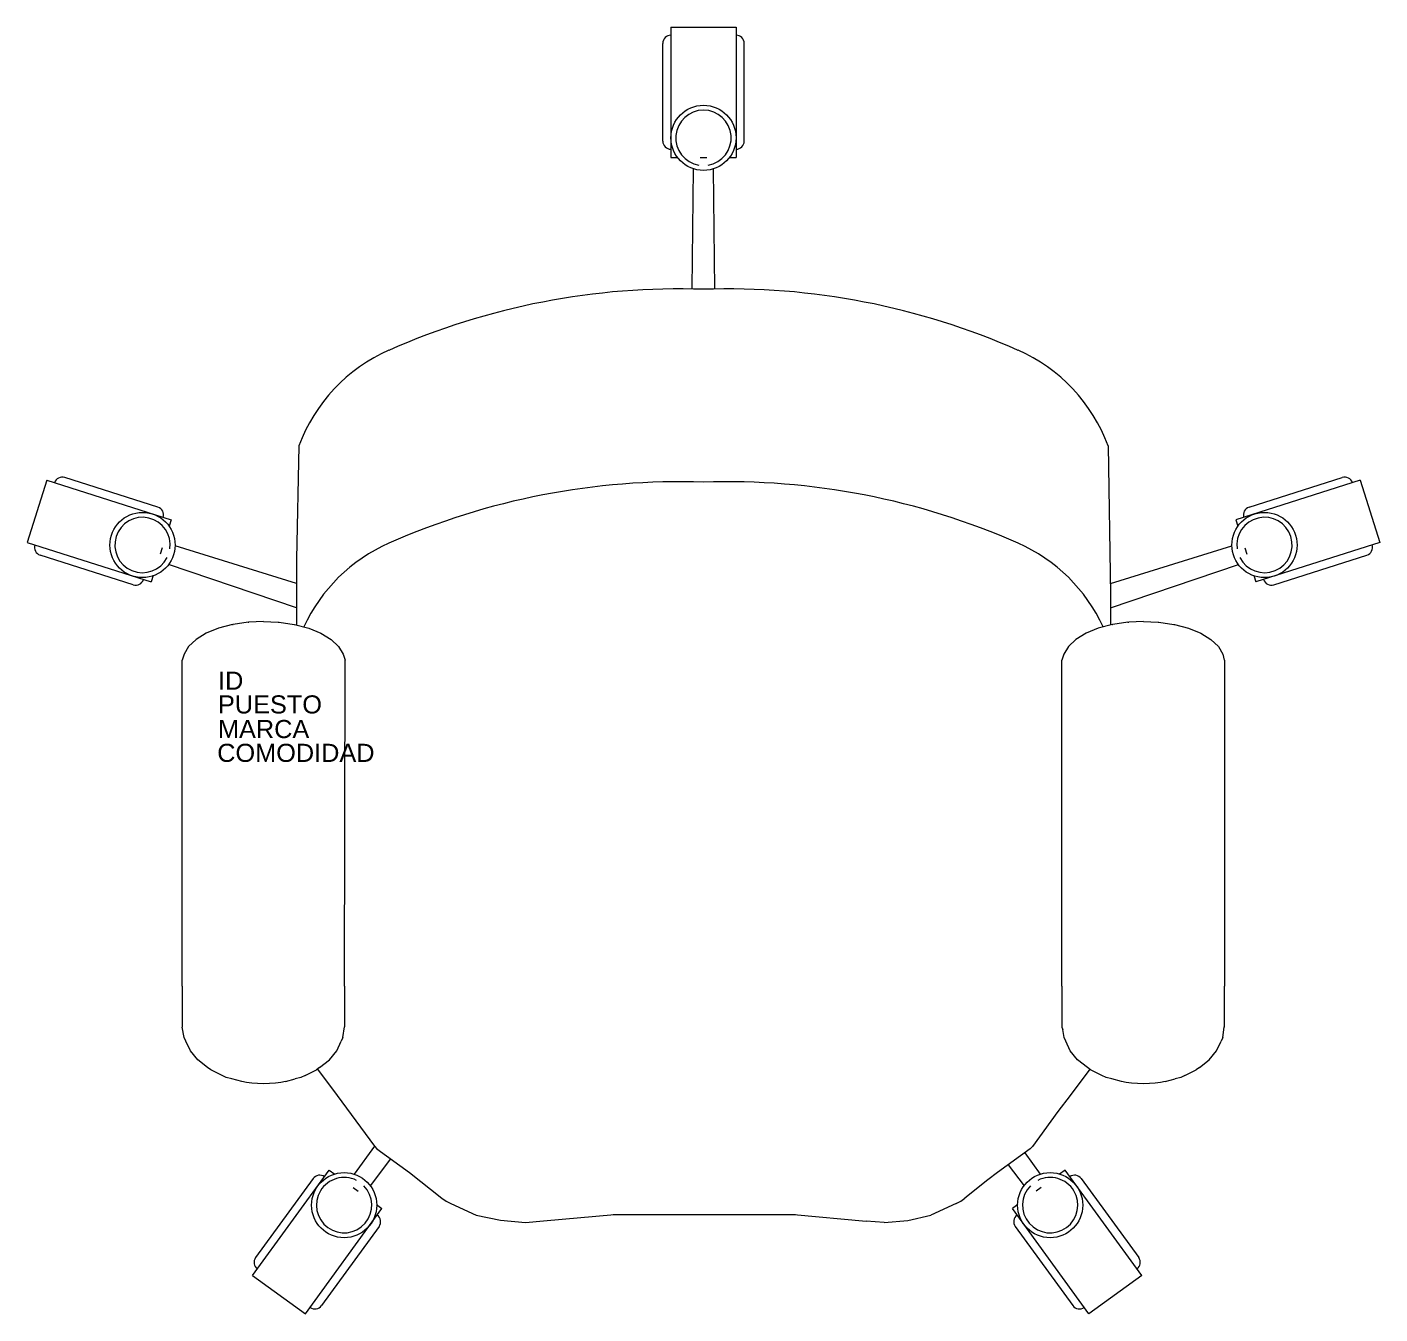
# Model space of a CAD drawing. Header units: inches. Extents: x 46.8 to 106.6, y 18.7 to 75.6.
import ezdxf

# ---------------------------------------------------------------- set-up
doc = ezdxf.new("R2010")
doc.units = ezdxf.units.IN
doc.header["$MEASUREMENT"] = 0
doc.styles.get("Standard").update_dxf_attribs({"font": 'arial.ttf'})

msp = doc.modelspace()

# ---------------------------------------------------------------- linework, layer by layer
for p, q in [((75.23, 75.601), (78.11, 75.601)), ((75.23, 75.601), (75.23, 69.841)), ((78.11, 75.601), (78.11, 69.841)), ((74.87, 70.561), (74.87, 74.881)), ((78.47, 70.561), (78.47, 74.881)), ((75.23, 69.841), (75.526, 69.841)), ((76.526, 69.841), (76.814, 69.841)), ((77.815, 69.841), (78.11, 69.841)), ((76.164, 64.027), (76.232, 69.333)), ((77.177, 64.027), (77.109, 69.333)), ((58.794, 57.096), (58.679, 52.095)), ((94.547, 57.096), (94.661, 50.523)), ((52.564, 54.386), (48.448, 55.697)), ((100.777, 54.386), (104.893, 55.697)), ((47.653, 55.573), (46.779, 52.829)), ((47.653, 55.573), (53.141, 53.824)), ((105.688, 55.573), (100.2, 53.824)), ((105.688, 55.573), (106.562, 52.829)), ((53.141, 53.824), (53.051, 53.543)), ((100.2, 53.824), (100.289, 53.543)), ((46.779, 52.829), (52.267, 51.08)), ((58.679, 51.013), (53.32, 52.679)), ((94.661, 51.013), (100.021, 52.679)), ((106.562, 52.829), (101.074, 51.08)), ((51.471, 50.956), (47.355, 52.267)), ((52.748, 52.589), (52.66, 52.315)), ((58.679, 52.095), (58.679, 51.823)), ((100.593, 52.589), (100.681, 52.315)), ((101.869, 50.956), (105.986, 52.267)), ((58.679, 49.934), (53.033, 51.85)), ((58.679, 51.823), (58.679, 50.523)), ((94.661, 49.934), (100.308, 51.85)), ((52.356, 51.361), (52.267, 51.08)), ((100.985, 51.361), (101.074, 51.08)), ((58.679, 50.523), (58.679, 49.76)), ((94.661, 50.523), (94.661, 49.76)), ((58.679, 49.76), (58.679, 49.181)), ((94.661, 49.76), (94.661, 49.181)), ((55.238, 49.036), (54.695, 48.814)), ((55.858, 49.202), (55.238, 49.036)), ((55.858, 49.202), (55.885, 49.207)), ((56.544, 49.306), (55.885, 49.207)), ((56.544, 49.306), (56.584, 49.309)), ((57.23, 49.338), (56.584, 49.309)), ((57.23, 49.338), (57.877, 49.309)), ((57.877, 49.309), (57.917, 49.306)), ((57.917, 49.306), (58.576, 49.207)), ((58.576, 49.207), (58.603, 49.202)), ((58.603, 49.202), (59.223, 49.036)), ((59.223, 49.036), (59.766, 48.814)), ((94.118, 49.036), (93.575, 48.814)), ((94.738, 49.202), (94.118, 49.036)), ((94.738, 49.202), (94.765, 49.207)), ((95.424, 49.306), (94.765, 49.207)), ((95.424, 49.306), (95.464, 49.309)), ((96.11, 49.338), (95.464, 49.309)), ((96.11, 49.338), (96.757, 49.309)), ((96.757, 49.309), (96.797, 49.306)), ((96.797, 49.306), (97.456, 49.207)), ((97.456, 49.207), (97.483, 49.202)), ((97.483, 49.202), (98.103, 49.036)), ((98.103, 49.036), (98.646, 48.814)), ((54.249, 48.542), (53.918, 48.232)), ((54.695, 48.814), (54.249, 48.542)), ((59.766, 48.814), (60.212, 48.542)), ((60.212, 48.542), (60.543, 48.232)), ((93.129, 48.542), (92.798, 48.232)), ((93.575, 48.814), (93.129, 48.542)), ((98.646, 48.814), (99.092, 48.542)), ((99.092, 48.542), (99.423, 48.232)), ((53.714, 47.896), (53.63, 47.619)), ((53.918, 48.232), (53.714, 47.896)), ((60.543, 48.232), (60.747, 47.896)), ((60.747, 47.896), (60.83, 47.619)), ((92.594, 47.896), (92.51, 47.619)), ((92.798, 48.232), (92.594, 47.896)), ((99.423, 48.232), (99.627, 47.896)), ((99.627, 47.896), (99.681, 47.624)), ((53.63, 33.227), (53.63, 47.619)), ((60.802, 33.227), (60.83, 47.619)), ((92.51, 33.227), (92.51, 47.619)), ((99.71, 33.227), (99.71, 47.619)), ((53.63, 33.227), (53.63, 32.601)), ((60.802, 33.227), (60.802, 32.601)), ((92.51, 33.227), (92.51, 32.601)), ((99.682, 33.227), (99.682, 32.601)), ((53.63, 32.601), (53.63, 31.989)), ((60.802, 32.601), (60.802, 31.989)), ((92.51, 32.601), (92.51, 31.989)), ((99.682, 32.601), (99.682, 31.989)), ((53.63, 31.989), (53.63, 31.412)), ((60.802, 31.989), (60.802, 31.417)), ((92.51, 31.989), (92.51, 31.412)), ((99.682, 31.989), (99.682, 31.412)), ((53.728, 30.955), (53.63, 31.412)), ((60.733, 30.955), (60.802, 31.417)), ((60.802, 31.416), (60.802, 31.417)), ((92.51, 31.412), (92.556, 31.302)), ((92.608, 30.955), (92.556, 31.302)), ((99.613, 30.955), (99.68, 31.409)), ((99.682, 31.416), (99.682, 31.417)), ((53.795, 30.795), (53.728, 30.955)), ((53.994, 30.361), (53.795, 30.795)), ((60.466, 30.361), (60.666, 30.795)), ((60.733, 30.955), (60.666, 30.795)), ((92.675, 30.795), (92.608, 30.955)), ((92.874, 30.361), (92.675, 30.795)), ((99.346, 30.361), (99.546, 30.795)), ((99.613, 30.955), (99.546, 30.795)), ((54.318, 29.967), (53.994, 30.361)), ((54.754, 29.628), (54.318, 29.967)), ((59.707, 29.628), (60.143, 29.967)), ((60.143, 29.967), (60.466, 30.361)), ((93.198, 29.967), (92.874, 30.361)), ((93.634, 29.628), (93.198, 29.967)), ((98.587, 29.628), (99.023, 29.967)), ((99.023, 29.967), (99.346, 30.361)), ((54.897, 29.517), (54.754, 29.628)), ((55.397, 29.271), (54.897, 29.517)), ((59.063, 29.271), (59.563, 29.517)), ((59.707, 29.628), (59.563, 29.517)), ((59.61, 29.553), (60.481, 28.39)), ((93.739, 29.547), (92.872, 28.387)), ((93.777, 29.517), (93.634, 29.628)), ((94.277, 29.271), (93.777, 29.517)), ((97.943, 29.271), (98.443, 29.517)), ((98.587, 29.628), (98.443, 29.517)), ((55.581, 29.191), (55.397, 29.271)), ((55.828, 29.121), (55.581, 29.191)), ((56.264, 29.004), (55.828, 29.121)), ((56.471, 28.964), (56.264, 29.004)), ((56.707, 28.935), (56.471, 28.964)), ((56.964, 28.917), (56.707, 28.935)), ((57.23, 28.911), (56.964, 28.917)), ((57.497, 28.917), (57.23, 28.911)), ((57.753, 28.935), (57.497, 28.917)), ((57.99, 28.964), (57.753, 28.935)), ((58.197, 29.004), (57.99, 28.964)), ((58.197, 29.004), (58.633, 29.121)), ((58.88, 29.191), (58.633, 29.121)), ((59.063, 29.271), (58.88, 29.191)), ((94.461, 29.191), (94.277, 29.271)), ((94.708, 29.121), (94.461, 29.191)), ((95.144, 29.004), (94.708, 29.121)), ((95.351, 28.964), (95.144, 29.004)), ((95.587, 28.935), (95.351, 28.964)), ((95.844, 28.917), (95.587, 28.935)), ((96.11, 28.911), (95.844, 28.917)), ((96.377, 28.917), (96.11, 28.911)), ((96.633, 28.935), (96.377, 28.917)), ((96.87, 28.964), (96.633, 28.935)), ((97.077, 29.004), (96.87, 28.964)), ((97.077, 29.004), (97.513, 29.121)), ((97.76, 29.191), (97.513, 29.121)), ((97.943, 29.271), (97.76, 29.191)), ((60.481, 28.39), (62.135, 26.144)), ((92.872, 28.387), (92.334, 27.677)), ((92.334, 27.677), (91.21, 26.134)), ((62.135, 26.144), (61.238, 24.906)), ((62.135, 26.144), (62.238, 26.035)), ((62.238, 26.035), (63.681, 24.993)), ((91.104, 26.027), (89.661, 24.985)), ((90.87, 25.858), (91.543, 24.906)), ((91.104, 26.027), (91.21, 26.134)), ((62.846, 25.595), (61.947, 24.391)), ((90.135, 25.327), (90.834, 24.391)), ((56.748, 20.43), (60.133, 25.09)), ((59.419, 24.719), (56.88, 21.224)), ((60.133, 25.09), (60.372, 24.916)), ((63.681, 24.993), (65.113, 23.857)), ((89.24, 24.666), (88.226, 23.849)), ((89.661, 24.985), (89.24, 24.666)), ((92.648, 25.09), (92.409, 24.916)), ((96.033, 20.43), (92.648, 25.09)), ((93.362, 24.719), (95.901, 21.224)), ((61.182, 24.328), (61.415, 24.159)), ((91.599, 24.328), (91.366, 24.159)), ((59.078, 18.737), (62.463, 23.397)), ((62.224, 23.57), (62.463, 23.397)), ((65.113, 23.857), (65.292, 23.724)), ((65.292, 23.724), (65.507, 23.618)), ((65.507, 23.618), (66.623, 23.1)), ((87.834, 23.618), (86.718, 23.1)), ((87.834, 23.618), (88.048, 23.72)), ((88.048, 23.72), (88.226, 23.849)), ((90.556, 23.57), (90.318, 23.397)), ((93.703, 18.737), (90.318, 23.397)), ((66.623, 23.1), (67.703, 22.877)), ((67.703, 22.877), (68.812, 22.784)), ((68.812, 22.784), (69.598, 22.844)), ((69.598, 22.844), (72.732, 23.137)), ((72.676, 23.137), (80.729, 23.137)), ((80.667, 23.137), (83.86, 22.838)), ((84.659, 22.778), (83.86, 22.838)), ((84.659, 22.778), (85.705, 22.872)), ((85.705, 22.872), (86.718, 23.1)), ((62.331, 22.603), (59.792, 19.108)), ((90.45, 22.603), (92.989, 19.108)), ((56.748, 20.43), (59.078, 18.737)), ((96.033, 20.43), (93.703, 18.737))]:
    msp.add_line(p, q)
for centre in [(76.67, 70.705), (51.881, 52.714), (101.46, 52.714), (60.79, 23.544), (91.99, 23.544)]:
    msp.add_circle(centre, 1.44)
for centre, radius, start, end in [((75.23, 74.881), 0.36, 90, 180), ((78.11, 74.881), 0.36, 0, 90), ((76.67, 70.705), 1.224, 279.46232, 260.53768), ((75.23, 70.561), 0.36, 180, 270), ((78.11, 70.561), 0.36, 270, 0), ((75.596, 32.376), 31.655, 88.05526, 113.9054), ((77.745, 32.376), 31.655, 66.0946, 91.94474), ((65.741, 54.535), 7.404, 113.66768, 159.76305), ((87.6, 54.535), 7.404, 20.23695, 66.33232), ((48.339, 55.354), 0.36, 72.32754, 162.32754), ((105.002, 55.354), 0.36, 17.67246, 107.67246), ((75.596, 23.852), 31.655, 88.05526, 113.9054), ((77.745, 23.852), 31.655, 66.0946, 91.94474), ((51.881, 52.714), 1.224, 351.78986, 332.86522), ((52.455, 54.043), 0.36, 342.32754, 72.32754), ((101.46, 52.714), 1.224, 207.13478, 188.21014), ((100.886, 54.043), 0.36, 107.67246, 197.67246), ((47.465, 52.61), 0.36, 162.32754, 252.32754), ((65.741, 46.011), 7.404, 113.66768, 155.39861), ((87.6, 46.011), 7.404, 24.60139, 66.33232), ((105.876, 52.61), 0.36, 287.67246, 17.67246), ((51.581, 51.299), 0.36, 252.32754, 342.32754), ((101.76, 51.299), 0.36, 197.67246, 287.67246), ((59.71, 24.507), 0.36, 54, 144), ((60.79, 23.544), 1.224, 63.46232, 44.53768), ((91.99, 23.544), 1.224, 135.46232, 116.53768), ((93.071, 24.507), 0.36, 36, 126), ((62.04, 22.814), 0.36, 324, 54), ((90.741, 22.814), 0.36, 126, 216), ((57.171, 21.012), 0.36, 144, 234), ((95.61, 21.012), 0.36, 306, 36), ((59.501, 19.319), 0.36, 234, 324), ((93.28, 19.319), 0.36, 216, 306)]:
    msp.add_arc(centre, radius, start, end)

# ---------------------------------------------------------------- texts
for tag, p, s, flags in [('ID', (55.219, 46.32), '0', 5), ('COMODIDAD', (55.181, 43.13), 'No', 2)]:
    msp.add_attdef(tag, p, s, height=0.8, dxfattribs=dict(flags=flags))
for tag, p, s in [('PUESTO', (55.215, 45.27), '0'), ('MARCA', (55.215, 44.183), '')]:
    msp.add_attdef(tag, p, s, height=0.8)

doc.saveas('drawing.dxf')
